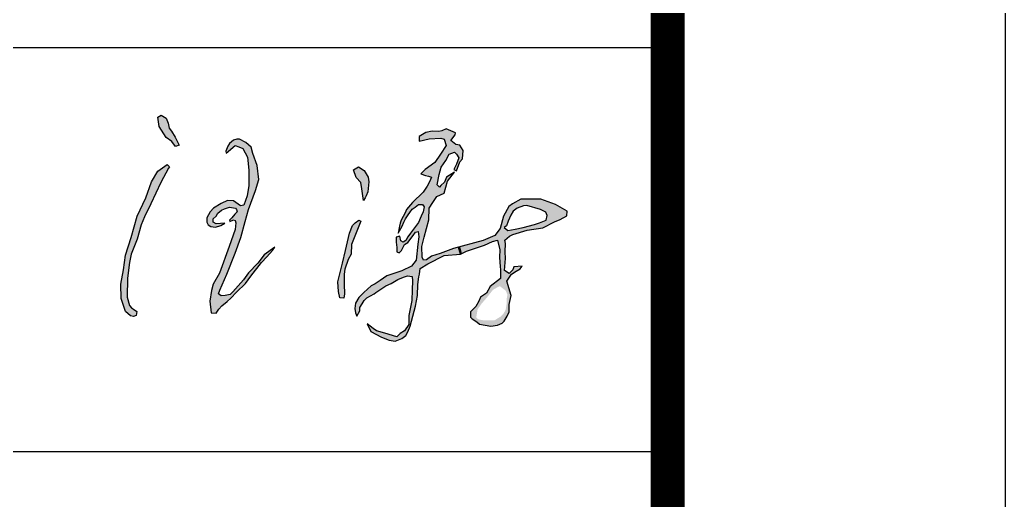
# Model space of a CAD drawing. Extents: x 4150464 to 4450492, y 483482 to 853422.
# Drawn here: x 4304769 to 4307688, y 841334 to 842757 of the extents above; entities that cross this region are included whole.
import ezdxf

# ---------------------------------------------------------------- set-up
doc = ezdxf.new("R2010")
doc.units = 0
doc.header["$LTSCALE"] = 1000
doc.header["$MEASUREMENT"] = 0
doc.layers.add('PUB_TEXT', color=7, linetype='Continuous')
doc.layers.add('图框', color=7, linetype='Continuous')

msp = doc.modelspace()

# ---------------------------------------------------------------- hatches: boundary and pattern name
at = {"layer": 'PUB_TEXT'}
h = msp.add_hatch(color=4, dxfattribs=at)
h.paths.add_polyline_path([(4305186.4, 842274.5), (4305211.7, 842321.9), (4305205.5, 842328.1), (4305177.8, 842308.2), (4305158.7, 842277.2), (4305142.3, 842229.2), (4305116.3, 842174.9), (4305098.6, 842112), (4305082.3, 842059.5), (4305075.8, 842016.8), (4305068.6, 841973.6), (4305068.9, 841931.5), (4305082.2, 841893), (4305096.4, 841880.7), (4305105.2, 841878.1), (4305113.8, 841881.6), (4305115.1, 841893.3), (4305105.9, 841899.9), (4305095.3, 841906.3), (4305087.1, 841935.1), (4305087.6, 841991.5), (4305094.3, 842037.9), (4305099.1, 842063.1), (4305116.6, 842107.6), (4305127.9, 842149.6), (4305138.1, 842173.4), (4305156.6, 842212.1)])
h.paths.add_polyline_path([(4305217.8, 842426.6), (4305211.2, 842436.2), (4305208.7, 842450.4), (4305202.1, 842465.1), (4305187.9, 842474.7), (4305177.3, 842468.1), (4305181.8, 842440.3), (4305202.6, 842408.3), (4305219.4, 842396.2), (4305230.5, 842382), (4305241.2, 842385.5), (4305229, 842408.9)])
h = msp.add_hatch(color=4, dxfattribs=at)
h.paths.add_polyline_path([(4305977.6, 842034.1), (4306025.8, 842058.8), (4306074.1, 842062.5), (4306068.5, 842083.8), (4306053.7, 842079.9), (4306013.5, 842064.8), (4305987.9, 842056.5), (4305973.9, 842045.9), (4305965, 842044.8), (4305961.1, 842053.7), (4305959.4, 842085.5), (4305966.7, 842113.3), (4305980.1, 842164.6), (4305981.6, 842199.1), (4305992.1, 842215.4), (4306003.9, 842233.5), (4306026.1, 842243.5), (4306035.3, 842279.2), (4306056.9, 842305.6), (4306032.9, 842291), (4306026.8, 842275.5), (4306016.2, 842266.5), (4306012.4, 842261.5), (4306005.5, 842268.1), (4306010.7, 842298.9), (4306017.3, 842320.4), (4306030.5, 842339.9), (4306040.4, 842358.6), (4306056.4, 842364.7), (4306062.2, 842358.9), (4306069.6, 842348.2), (4306061.9, 842329.5), (4306056.4, 842317.9), (4306054.5, 842313), (4306061.9, 842309.4), (4306072.4, 842336.6), (4306080.1, 842344.6), (4306082, 842369.9), (4306072.2, 842385.8), (4306060.7, 842387.2), (4306045.4, 842399.7), (4306057.9, 842416), (4306059, 842421.6), (4306032.2, 842433.8), (4306019, 842427.9), (4306009.6, 842425.8), (4305990.4, 842426.5), (4305971.3, 842423), (4305952.1, 842411.5), (4305951.4, 842397.7), (4305981, 842404.1), (4306016.2, 842406.5), (4306025.8, 842403.3), (4306031.4, 842384.9), (4306015.4, 842358.5), (4305997.8, 842334.6), (4305969.8, 842313.8), (4305957, 842300.2), (4305970.9, 842295.3), (4305979, 842294.2), (4305987.9, 842291.1), (4305982, 842277), (4305975.9, 842264.5), (4305964, 842246.7), (4305932.2, 842215.3), (4305913.8, 842195.5), (4305910.5, 842185.4), (4305898.5, 842163.2), (4305895.7, 842154.2), (4305893.1, 842145.3), (4305889.2, 842124.8), (4305901.8, 842145.7), (4305906, 842157.6), (4305911.2, 842167.9), (4305919.5, 842179), (4305924.5, 842186.6), (4305931.4, 842196), (4305940, 842202.4), (4305950.1, 842210), (4305961.9, 842209.5), (4305966.6, 842202.6), (4305963.9, 842188.1), (4305958, 842175.3), (4305949.4, 842156.8), (4305926.2, 842125.5), (4305918.3, 842114.5), (4305912.4, 842103.4), (4305904.5, 842098.2), (4305897.4, 842102.4), (4305894.1, 842116.4), (4305883.8, 842113.1), (4305883.8, 842098.5), (4305886, 842082.6), (4305886, 842069.8), (4305892.9, 842066.4), (4305899.7, 842073.8), (4305908.4, 842091.3), (4305918.1, 842097.8), (4305933.7, 842118.4), (4305941.2, 842128.4), (4305948.7, 842129.9), (4305951.1, 842114), (4305947.7, 842092.8), (4305942.7, 842044.9), (4305928.7, 842026.9), (4305900.6, 842013.5), (4305856.4, 841999.2), (4305836.3, 841985.4), (4305821.3, 841974.8), (4305809.5, 841968.9), (4305787.8, 841949.7), (4305773.2, 841934.8), (4305763, 841917.5), (4305761, 841901.8), (4305763.4, 841888.8), (4305766.9, 841879.4), (4305776, 841895.1), (4305776.4, 841905.3), (4305782.7, 841915.9), (4305789, 841925.8), (4305796.8, 841933.2), (4305818.1, 841945.4), (4305823.2, 841949), (4305844, 841963.1), (4305852.7, 841969.4), (4305868.8, 841976.1), (4305874, 841979.2), (4305888.1, 841987.5), (4305905.8, 841994.6), (4305916.8, 841998.9), (4305931, 841996.9), (4305931.8, 841983.6), (4305931, 841957.6), (4305930.2, 841926.2), (4305920.8, 841881.5), (4305920.8, 841854.7), (4305908.5, 841835.6), (4305895.6, 841828.4), (4305885.5, 841817.8), (4305849.7, 841829.5), (4305825.7, 841835.6), (4305815.1, 841842.9), (4305797.7, 841856.9), (4305808.9, 841834), (4305840, 841817.4), (4305863.2, 841808), (4305880.9, 841805.8), (4305900, 841813), (4305912.2, 841821.8), (4305918.5, 841832.6), (4305924.9, 841849.4), (4305940.6, 841908.6), (4305946.5, 841940.8), (4305948.1, 841973.4), (4305951.2, 841995.8), (4305952.4, 842003.6), (4305954.8, 842020.1)])
h.paths.add_polyline_path([(4306145.1, 842089.5), (4306169, 842100.8), (4306184.1, 842104), (4306190.9, 842075.4), (4306190, 842053.8), (4306191.3, 842025.1), (4306192.2, 842017.6), (4306193.1, 841990.7), (4306161.6, 841967.1), (4306151.5, 841947.7), (4306133.8, 841935.8), (4306128.5, 841923.4), (4306119.7, 841908), (4306103.8, 841892.1), (4306103.8, 841876.3), (4306109.1, 841871.4), (4306122.3, 841862.1), (4306130.7, 841856), (4306164.3, 841850.2), (4306183.3, 841852.9), (4306197.8, 841858.2), (4306203.1, 841864.8), (4306212.4, 841879.3), (4306218.1, 841892.6), (4306218.1, 841913.7), (4306223.9, 841940.2), (4306211.1, 841982.5), (4306220.8, 841997.5), (4306225.6, 842003.7), (4306239.3, 842013), (4306250.8, 842019.6), (4306257, 842027.1), (4306232.5, 842025.4), (4306229.3, 842016.5), (4306218.1, 842005.2), (4306204.8, 842014.5), (4306207.9, 842049.6), (4306206, 842070), (4306207, 842094.5), (4306205.7, 842104.4), (4306219.1, 842115.9), (4306229.3, 842121.1), (4306271.7, 842133.9), (4306318, 842141.2), (4306352.6, 842158.5), (4306369.3, 842165.7), (4306388.9, 842176.3), (4306390.5, 842189.7), (4306355.4, 842209.7), (4306311.9, 842225.9), (4306270.6, 842225.3), (4306252.8, 842225.3), (4306227.7, 842212), (4306217.6, 842203.6), (4306201.5, 842175.7), (4306192, 842139), (4306175.8, 842117.8), (4306141.2, 842103.3), (4306071.9, 842084.8), (4306077.4, 842064.3), (4306091.7, 842071.9)])
h.paths.add_polyline_path([(4306203.7, 842141.6), (4306210.6, 842146.4), (4306214.9, 842160.1), (4306223.1, 842178.4), (4306230.1, 842190.5), (4306241.9, 842199.1), (4306260.6, 842205.7), (4306271.1, 842206.5), (4306311.2, 842194.7), (4306326.7, 842186.7), (4306331, 842177.1), (4306328.2, 842163.5), (4306307.8, 842155.5), (4306293, 842150.6), (4306260.2, 842141.3), (4306235.8, 842137), (4306214.2, 842133)], flags=16)
h.paths.add_polyline_path([(4306181, 841963.4), (4306190.4, 841968.2), (4306208.1, 841955), (4306213.3, 841942.5), (4306211.3, 841932.8), (4306211.3, 841918.2), (4306207.8, 841897.7), (4306201.2, 841886.6), (4306192.8, 841877.9), (4306175.1, 841867.2), (4306144.9, 841866.8), (4306134.8, 841868.2), (4306126.1, 841870.6), (4306120.9, 841875.5), (4306124.7, 841899.1), (4306136.2, 841915.8), (4306150.8, 841932.5), (4306170.6, 841957.5)], flags=16)
h.paths.add_polyline_path([(4306071.9, 842084.8), (4306068.5, 842083.8), (4306074.1, 842062.5), (4306077.4, 842064.3)], flags=17)
msp.add_hatch(color=4, dxfattribs=at).paths.add_polyline_path([(4305409.1, 842155.9), (4305406.3, 842135.6), (4305389, 842085.6), (4305360.7, 842007), (4305341.5, 841974.3), (4305336.5, 841955.1), (4305332.1, 841923.8), (4305335.6, 841889.7), (4305350.9, 841888.4), (4305358, 841899.6), (4305367.5, 841910.3), (4305383.1, 841922.4), (4305393.9, 841932.3), (4305410.5, 841950.2), (4305436.9, 841975.7), (4305453.5, 841997.6), (4305484.4, 842037.9), (4305500.1, 842055.4), (4305517.6, 842073.7), (4305524.3, 842083.1), (4305493, 842060.8), (4305473.9, 842036.6), (4305446.2, 842007.5), (4305431.6, 841986.7), (4305400.1, 841951.2), (4305391.7, 841943.9), (4305377.4, 841940.5), (4305365.1, 841940), (4305357.5, 841945.3), (4305361.5, 841956.2), (4305382.2, 842003.9), (4305406.5, 842065.9), (4305423.1, 842112.5), (4305436.6, 842159.1), (4305446.5, 842195.1), (4305467.1, 842251.5), (4305476.5, 842283.8), (4305472.2, 842325.3), (4305459.4, 842360.5), (4305453.7, 842379.3), (4305438.3, 842393.1), (4305419.8, 842402.8), (4305411.3, 842403.4), (4305401.6, 842400), (4305389.6, 842390.9), (4305384.6, 842382.1), (4305379, 842368), (4305379.8, 842362.1), (4305406.3, 842384.3), (4305417.6, 842380.9), (4305429.6, 842375.2), (4305443.2, 842349.6), (4305447.7, 842311.4), (4305447.3, 842266.4), (4305442.3, 842235.7), (4305432.2, 842207.9), (4305422.4, 842206.1), (4305402.1, 842220.5), (4305383.7, 842221.7), (4305365.8, 842212.5), (4305342.8, 842199.1), (4305332.4, 842187.8), (4305322.4, 842170.8), (4305322.9, 842157.9), (4305327.1, 842149.3), (4305334.8, 842144.6), (4305348.4, 842142.9), (4305363.9, 842147.7), (4305376.3, 842154.8), (4305350.4, 842153), (4305341.3, 842157.9), (4305341.5, 842167.9), (4305350.6, 842175.6), (4305355.5, 842184), (4305371.3, 842196.4), (4305390, 842201.5), (4305410, 842198.5), (4305412.9, 842187.8), (4305406, 842180.9), (4305396.7, 842170.8), (4305390.3, 842163.7), (4305391.1, 842159.5), (4305405.2, 842166.5)])
h = msp.add_hatch(color=4, dxfattribs=at)
h.paths.add_polyline_path([(4305773, 842163.5), (4305762, 842155.3), (4305754.5, 842147.5), (4305745.7, 842125), (4305733.5, 842074.1), (4305724.7, 842036.1), (4305710.6, 841980.5), (4305712.7, 841952), (4305716.6, 841933.3), (4305728.6, 841932.6), (4305731, 841945.7), (4305729.3, 841974.2), (4305729.6, 842003.9), (4305731.5, 842018.3), (4305741.5, 842046.6), (4305750.7, 842063), (4305751.4, 842091.5), (4305779.2, 842161)])
h.paths.add_polyline_path([(4305778.7, 842275.4), (4305781.6, 842255.8), (4305786.6, 842222.2), (4305792.1, 842229.7), (4305794.7, 842235.2), (4305799.7, 842247.8), (4305802.7, 842277.4), (4305800.7, 842290.9), (4305788.6, 842310.9), (4305772.1, 842321), (4305757, 842312.4), (4305765.1, 842289.4)])

# ---------------------------------------------------------------- linework, layer by layer
at = {"color": 3}
msp.add_lwpolyline([(4248287.7, 811421.9), (4248287.7, 853421.9), (4307687.7, 853421.9), (4307687.7, 811421.9)], close=True, dxfattribs=at)
at = {"const_width": 100}
msp.add_lwpolyline([(4250787.7, 812421.9), (4306687.7, 812421.9), (4306687.7, 852421.9), (4250787.7, 852421.9)], close=True, dxfattribs=at)
at = {"layer": 'PUB_TEXT', "color": 4}
for p, q in [((4306074.1, 842062.5), (4306068.5, 842083.8)), ((4306077.4, 842064.3), (4306071.9, 842084.8))]:
    msp.add_line(p, q, dxfattribs=at)
for points in [[(4305202.6, 842408.3), (4305181.8, 842440.3), (4305177.3, 842468.1), (4305187.9, 842474.7), (4305202.1, 842465.1), (4305208.7, 842450.4), (4305211.2, 842436.2), (4305217.8, 842426.6), (4305229, 842408.9), (4305241.2, 842385.5), (4305230.5, 842382), (4305219.4, 842396.2), (4305202.6, 842408.3)], [(4305379.8, 842362.1), (4305406.3, 842384.3), (4305417.6, 842380.9), (4305429.6, 842375.2), (4305443.2, 842349.6), (4305447.7, 842311.4), (4305447.3, 842266.4), (4305442.3, 842235.7), (4305432.2, 842207.9), (4305422.4, 842206.1), (4305402.1, 842220.5), (4305383.7, 842221.7), (4305365.8, 842212.5), (4305342.8, 842199.1), (4305332.4, 842187.8), (4305322.4, 842170.8), (4305322.9, 842157.9), (4305327.1, 842149.3), (4305334.8, 842144.6), (4305348.4, 842142.9), (4305363.9, 842147.7), (4305376.3, 842154.8), (4305350.4, 842153), (4305341.3, 842157.9), (4305341.5, 842167.9), (4305350.6, 842175.6), (4305355.5, 842184), (4305366.5, 842192.7), (4305374.7, 842197.3), (4305390, 842201.5), (4305407.8, 842198.9), (4305410.9, 842195.3), (4305412.9, 842187.8), (4305406, 842180.9), (4305396.7, 842170.8), (4305390.3, 842163.7), (4305391.1, 842159.5), (4305401.8, 842164.8), (4305406.7, 842162.6), (4305409.1, 842155.9), (4305406.3, 842135.6), (4305389, 842085.6), (4305360.7, 842007), (4305341.5, 841974.3), (4305336.5, 841955.1), (4305332.1, 841923.8), (4305335.6, 841889.7), (4305350.9, 841888.4), (4305358, 841899.6), (4305367.5, 841910.3), (4305383.1, 841922.4), (4305393.9, 841932.3), (4305410.5, 841950.2), (4305436.9, 841975.7), (4305453.5, 841997.6), (4305484.4, 842037.9), (4305500.1, 842055.4), (4305517.6, 842073.7), (4305524.3, 842083.1), (4305493, 842060.8), (4305473.9, 842036.6), (4305446.2, 842007.5), (4305431.6, 841986.7), (4305400.1, 841951.2), (4305391.7, 841943.9), (4305377.4, 841940.5), (4305365.1, 841940), (4305357.5, 841945.3), (4305361.5, 841956.2), (4305382.2, 842003.9), (4305406.5, 842065.9), (4305423.1, 842112.5), (4305436.6, 842159.1), (4305446.5, 842195.1), (4305467.1, 842251.5), (4305476.5, 842283.8), (4305472.2, 842325.3), (4305459.4, 842360.5), (4305453.7, 842379.3), (4305438.3, 842393.1), (4305419.8, 842402.8), (4305411.3, 842403.4), (4305401.6, 842400), (4305389.6, 842390.9), (4305384.6, 842382.1), (4305379, 842368), (4305379, 842368), (4305379.8, 842362.1)], [(4305209.4, 842317.7), (4305186.4, 842274.5), (4305156.6, 842212.1), (4305138.1, 842173.4), (4305127.9, 842149.6), (4305116.6, 842107.6), (4305099.1, 842063.1), (4305094.3, 842037.9), (4305087.6, 841991.5), (4305087.1, 841935.1), (4305093.9, 841911.3), (4305099.6, 841903.7), (4305105.9, 841899.9), (4305115.1, 841893.3), (4305115.1, 841893.3), (4305113.8, 841881.6), (4305105.2, 841878.1), (4305096.4, 841880.7), (4305082.2, 841893), (4305068.9, 841931.5), (4305068.6, 841973.6), (4305075.8, 842016.8), (4305082.3, 842059.5), (4305098.6, 842112), (4305116.3, 842174.9), (4305142.3, 842229.2), (4305158.7, 842277.2), (4305177.8, 842308.2), (4305205.5, 842328.1), (4305212.5, 842321.1), (4305209.4, 842317.7)], [(4305786.6, 842222.2), (4305781.6, 842255.8), (4305778.7, 842275.4), (4305765.1, 842289.4), (4305757, 842312.4), (4305772.1, 842321), (4305788.6, 842310.9), (4305800.7, 842290.9), (4305802.7, 842277.4), (4305799.7, 842247.8), (4305794.7, 842235.2), (4305792.1, 842229.7), (4305786.6, 842222.2)], [(4306203.7, 842141.6), (4306214.2, 842133), (4306235.8, 842137), (4306260.2, 842141.3), (4306293, 842150.6), (4306307.8, 842155.5), (4306328.2, 842163.5), (4306331, 842177.1), (4306326.7, 842186.7), (4306311.2, 842194.7), (4306271.1, 842206.5), (4306260.6, 842205.7), (4306241.9, 842199.1), (4306230.1, 842190.5), (4306223.1, 842178.4), (4306214.9, 842160.1), (4306210.6, 842146.4), (4306203.7, 842141.6)], [(4305779.2, 842161), (4305751.4, 842091.5), (4305750.7, 842063), (4305741.5, 842046.6), (4305731.5, 842018.3), (4305729.6, 842003.9), (4305729.3, 841974.2), (4305731, 841945.7), (4305728.6, 841932.6), (4305728.6, 841932.6), (4305716.6, 841933.3), (4305712.7, 841952), (4305710.6, 841980.5), (4305724.7, 842036.1), (4305733.5, 842074.1), (4305745.7, 842125), (4305754.5, 842147.5), (4305762, 842155.3), (4305773, 842163.5), (4305779.2, 842161)]]:
    msp.add_lwpolyline(points, dxfattribs=at)
msp.add_lwpolyline([(4305951.4, 842397.7), (4305981, 842404.1), (4306016.2, 842406.5), (4306025.8, 842403.3), (4306031.4, 842384.9), (4306015.4, 842358.5), (4305997.8, 842334.6), (4305969.8, 842313.8), (4305969.8, 842313.8), (4305957, 842300.2), (4305970.9, 842295.3), (4305979, 842294.2), (4305987.9, 842291.1), (4305982, 842277), (4305975.9, 842264.5), (4305964, 842246.7), (4305932.2, 842215.3), (4305913.8, 842195.5), (4305910.5, 842185.4), (4305898.5, 842163.2), (4305895.7, 842154.2), (4305893.1, 842145.3), (4305889.2, 842124.8), (4305901.8, 842145.7), (4305906, 842157.6), (4305911.2, 842167.9), (4305919.5, 842179), (4305924.5, 842186.6), (4305931.4, 842196), (4305940, 842202.4), (4305950.1, 842210), (4305961.9, 842209.5), (4305966.6, 842202.6), (4305963.9, 842188.1), (4305958, 842175.3), (4305949.4, 842156.8), (4305926.2, 842125.5), (4305918.3, 842114.5), (4305912.4, 842103.4), (4305904.5, 842098.2), (4305897.4, 842102.4), (4305894.1, 842116.4), (4305883.8, 842113.1), (4305883.8, 842098.5), (4305886, 842082.6), (4305886, 842069.8), (4305892.9, 842066.4), (4305899.7, 842073.8), (4305908.4, 842091.3), (4305918.1, 842097.8), (4305933.7, 842118.4), (4305941.2, 842128.4), (4305948.7, 842129.9), (4305951.1, 842114), (4305947.7, 842092.8), (4305942.7, 842044.9), (4305928.7, 842026.9), (4305900.6, 842013.5), (4305856.4, 841999.2), (4305836.3, 841985.4), (4305821.3, 841974.8), (4305809.5, 841968.9), (4305787.8, 841949.7), (4305773.2, 841934.8), (4305763, 841917.5), (4305761, 841901.8), (4305763.4, 841888.8), (4305766.9, 841879.4), (4305766.9, 841879.4), (4305776, 841895.1), (4305776.4, 841905.3), (4305782.7, 841915.9), (4305789, 841925.8), (4305796.8, 841933.2), (4305818.1, 841945.4), (4305823.2, 841949), (4305844, 841963.1), (4305852.7, 841969.4), (4305868.8, 841976.1), (4305874, 841979.2), (4305888.1, 841987.5), (4305905.8, 841994.6), (4305916.8, 841998.9), (4305931, 841996.9), (4305931.8, 841983.6), (4305931, 841957.6), (4305930.2, 841926.2), (4305920.8, 841881.5), (4305920.8, 841854.7), (4305908.5, 841835.6), (4305895.6, 841828.4), (4305885.5, 841817.8), (4305849.7, 841829.5), (4305825.7, 841835.6), (4305815.1, 841842.9), (4305797.7, 841856.9), (4305797.7, 841856.9), (4305808.9, 841834), (4305840, 841817.4), (4305863.2, 841808), (4305880.9, 841805.8), (4305900, 841813), (4305912.2, 841821.8), (4305918.5, 841832.6), (4305924.9, 841849.4), (4305940.6, 841908.6), (4305946.5, 841940.8), (4305948.1, 841973.4), (4305951.2, 841995.8), (4305952.4, 842003.6), (4305954.8, 842020.1), (4305977.6, 842034.1), (4306025.8, 842058.8), (4306074.1, 842062.5), (4306091.7, 842071.9), (4306145.1, 842089.5), (4306169, 842100.8), (4306184.1, 842104), (4306190.9, 842075.4), (4306190, 842053.8), (4306191.3, 842025.1), (4306192.2, 842017.6), (4306193.1, 841990.7), (4306161.6, 841967.1), (4306151.5, 841947.7), (4306133.8, 841935.8), (4306128.5, 841923.4), (4306119.7, 841908), (4306103.8, 841892.1), (4306103.8, 841876.3), (4306109.1, 841871.4), (4306122.3, 841862.1), (4306130.7, 841856), (4306164.3, 841850.2), (4306183.3, 841852.9), (4306197.8, 841858.2), (4306203.1, 841864.8), (4306212.4, 841879.3), (4306218.1, 841892.6), (4306218.1, 841913.7), (4306223.9, 841940.2), (4306211.1, 841982.5), (4306220.8, 841997.5), (4306225.6, 842003.7), (4306239.3, 842013), (4306250.8, 842019.6), (4306257, 842027.1), (4306232.5, 842025.4), (4306229.3, 842016.5), (4306218.1, 842005.2), (4306204.8, 842014.5), (4306207.9, 842049.6), (4306206, 842070), (4306207, 842094.5), (4306205.7, 842104.4), (4306219.1, 842115.9), (4306229.3, 842121.1), (4306271.7, 842133.9), (4306318, 842141.2), (4306352.6, 842158.5), (4306369.3, 842165.7), (4306388.9, 842176.3), (4306390.5, 842189.7), (4306355.4, 842209.7), (4306355.4, 842209.7), (4306311.9, 842225.9), (4306270.6, 842225.3), (4306252.8, 842225.3), (4306227.7, 842212), (4306217.6, 842203.6), (4306201.5, 842175.7), (4306192, 842139), (4306192, 842139), (4306175.8, 842117.8), (4306141.2, 842103.3), (4306053.7, 842079.9), (4306013.5, 842064.8), (4305987.9, 842056.5), (4305973.9, 842045.9), (4305965, 842044.8), (4305961.1, 842053.7), (4305959.4, 842085.5), (4305966.7, 842113.3), (4305980.1, 842164.6), (4305981.6, 842199.1), (4305992.1, 842215.4), (4306003.9, 842233.5), (4306026.1, 842243.5), (4306035.3, 842279.2), (4306056.9, 842305.6), (4306032.9, 842291), (4306026.8, 842275.5), (4306016.2, 842266.5), (4306012.4, 842261.5), (4306005.5, 842268.1), (4306010.7, 842298.9), (4306017.3, 842320.4), (4306030.5, 842339.9), (4306040.4, 842358.6), (4306056.4, 842364.7), (4306062.2, 842358.9), (4306069.6, 842348.2), (4306061.9, 842329.5), (4306056.4, 842317.9), (4306054.5, 842313), (4306061.9, 842309.4), (4306072.4, 842336.6), (4306080.1, 842344.6), (4306082, 842369.9), (4306072.2, 842385.8), (4306060.7, 842387.2), (4306045.4, 842399.7), (4306057.9, 842416), (4306059, 842421.6), (4306032.2, 842433.8), (4306019, 842427.9), (4306009.6, 842425.8), (4305990.4, 842426.5), (4305971.3, 842423), (4305952.1, 842411.5), (4305951.4, 842397.7)], close=True, dxfattribs=at)
at = {"layer": '图框', "color": 0}
for p, q in [((4300987.7, 842674.4), (4306665.9, 842674.4)), ((4300987.7, 842674.4), (4306665.9, 842674.4)), ((4300987.7, 841479.2), (4306665.9, 841479.2))]:
    msp.add_line(p, q, dxfattribs=at)
at = {"layer": '图框', "color": 4, "const_width": 98.6}
msp.add_lwpolyline([(4300987.7, 852421.9), (4306687.7, 852421.9), (4306687.7, 812421.9), (4300987.7, 812421.9)], close=True, dxfattribs=at)

doc.saveas('drawing.dxf')
